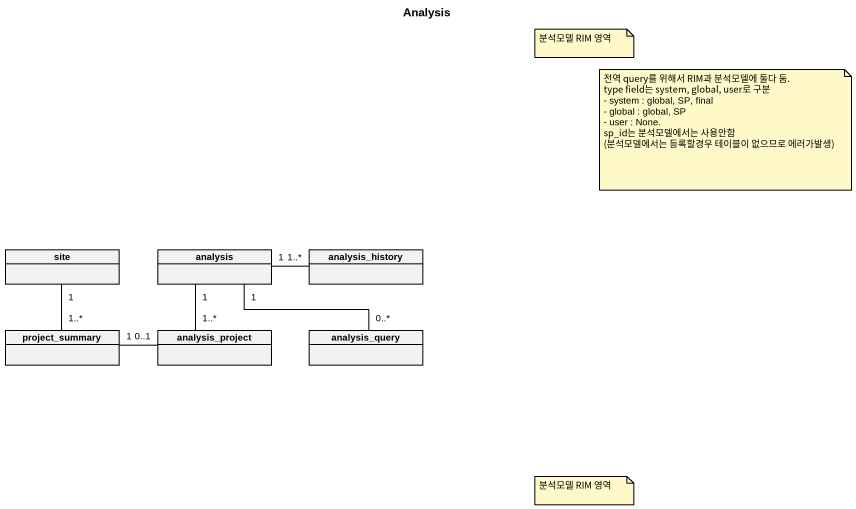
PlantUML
@startuml
title Analysis
hide circle
hide empty members
class site
class analysis
class analysis_history
class project_summary
class analysis_project
class analysis_query
analysis_history "1..*" -left- "1" analysis
project_summary "1..*" -up- "1" site
project_summary "1" -right- "0..1" analysis_project
analysis_project "1..*" -up- "1" analysis
analysis_query "0..*" -left- "1" analysis
note as N1
  분석모델 RIM 영역
end note
note as N2
  전역 query를 위해서 RIM과 분석모델에 둘다 둠.
  type field는 system, global, user로 구분
  - system : global, SP, final
  - global : global, SP
  - user : None.
  sp_id는 분석모델에서는 사용안함
  (분석모델에서는 등록할경우 테이블이 없으므로 에러가발생)
end note
note as N3
  분석모델 RIM 영역
end note
@enduml
